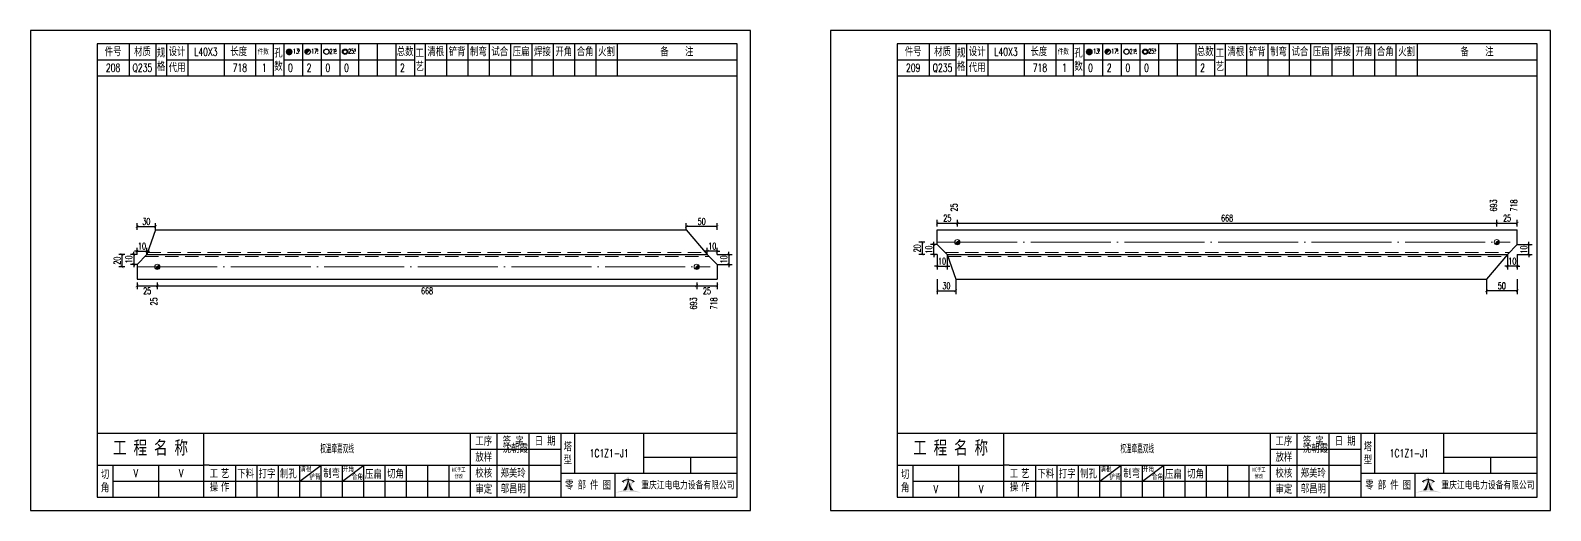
# Model space of a CAD drawing. Header units: millimetres. Extents: x -524 to 9570, y -2481 to 180.
# Drawn here: x 2100 to 2670, y -600 to -420 of the extents above; entities that cross this region are included whole.
import ezdxf
from ezdxf.enums import TextEntityAlignment as Align

# ---------------------------------------------------------------- set-up
doc = ezdxf.new("R2010")
doc.units = ezdxf.units.MM
doc.header["$LTSCALE"] = 20
doc.header["$PDMODE"] = 1
doc.linetypes.add('DASHDOT2X', pattern=[1.75, 1.5, -0.125, 0, -0.125])
doc.linetypes.add('HIDDEN', pattern=[0.375, 0.25, -0.125])
for name, color, linetype, lineweight in [('1', 7, 'Continuous', 25), ('11', 1, 'Continuous', 13), ('2', 1, 'HIDDEN', 13), ('5', 7, 'Continuous', 13), ('7', 3, 'DASHDOT2X', 13)]:
    doc.layers.add(name, color=color, linetype=linetype, lineweight=lineweight)
doc.styles.get("Standard").update_dxf_attribs({"font": 'simplex', "width": 0.7, "bigfont": 'gbhzfs.shx'})
doc.styles.add('SYMBOL_TXT', font='txt.shx', dxfattribs={"width": 0.6})
doc.styles.add('TITLE_TXT', font='simplex.shx', dxfattribs={"width": 0.75, "height": 2.5, "bigfont": 'gbhzfs.shx'})
doc.dimstyles.new('dimStyle4', dxfattribs={"dimtxt": 2.5, "dimasz": 1, "dimexe": 1.25, "dimexo": 0, "dimgap": 0.63, "dimtad": 2, "dimzin": 0, "dimdsep": 46, "dimtxsty": 'standard', "dimblk": 'ARCHTICK', "dimblk1": 'ARCHTICK', "dimblk2": 'ARCHTICK', "dimcen": 0.09, "dimadec": 0, "dimazin": 0, "dimtfac": 1, "dimtdec": 1, "dimtix": 1, "dimtmove": 2, "dimatfit": 3, "dimfxl": 0, "dimtolj": 1, "dimtzin": 0, "dimarcsym": 0})
doc.dimstyles.get("Standard").update_dxf_attribs({"dimtxt": 2.5, "dimasz": 1, "dimexe": 1.25, "dimexo": 0, "dimgap": 0.63, "dimtad": 1, "dimzin": 0, "dimdsep": 46, "dimtxsty": 'standard', "dimblk": 'ARCHTICK', "dimblk1": 'ARCHTICK', "dimblk2": 'ARCHTICK', "dimcen": 0.09, "dimadec": 0, "dimazin": 0, "dimtfac": 1, "dimtdec": 1, "dimtix": 1, "dimtmove": 2, "dimatfit": 3, "dimfxl": 0, "dimtolj": 1, "dimtzin": 0, "dimarcsym": 0})
pattern_1 = [(0, (-3, 0), (0, 0.0125), [])]

# ---------------------------------------------------------------- blocks, each defined once
blk = doc.blocks.new('M12_HOLE')
h = blk.add_hatch()
h.set_pattern_fill('LINE', scale=0.1, style=0)
h.set_pattern_definition(pattern_1)
h.paths.add_polyline_path([(-5, 0, 1), (-1, 0, 1)])
at = {"color": 7}
blk.add_circle((-3, 0), 2, dxfattribs=at)
at = {"color": 7, "attachment_point": 1, "style": 'SYMBOL_TXT'}
for s, insert, char_height, width in [('13\\f??|b0|i0|c0|p54;.', (-0.1170648347537053, 2.110404609075999), 3.5, 5.707453662650948), ('5', (3.739322910876695, 2.264550918150206), 1.8, 2.930899999712656)]:
    blk.add_mtext(s, dxfattribs=dict(at, insert=insert, char_height=char_height, width=width))
blk = doc.blocks.new('M16_HOLE')
h = blk.add_hatch()
h.set_pattern_fill('LINE', scale=0.1, style=0)
h.set_pattern_definition(pattern_1)
h.paths.add_polyline_path([(-1.585786437626905, 1.414213562373095, 0.668178637919299), (-5, 0, 0.198912367379658), (-4.414213562373095, -1.414213562373095)])
at = {"color": 7}
blk.add_circle((-3, 0), 2, dxfattribs=at)
at = {"color": 7, "attachment_point": 1, "style": 'SYMBOL_TXT'}
for s, insert, char_height, width in [('17.', (-0.443935574240129, 2.13042063441452), 3.5, 6.3164), ('5', (3.564570640825252, 2.25180437378188), 1.8, 1.822)]:
    blk.add_mtext(s, dxfattribs=dict(at, insert=insert, char_height=char_height, width=width))
blk = doc.blocks.new('M20_HOLE')
at = {"color": 7}
blk.add_circle((-3, 0), 2, dxfattribs=at)
at = {"color": 7, "attachment_point": 1, "style": 'SYMBOL_TXT'}
for s, insert, char_height, width in [('21.', (-0.6868754558352066, 2.009036737063269), 3.5, 6.0735), ('5', (3.321630759230175, 2.009036737063269), 1.8, 1.4576)]:
    blk.add_mtext(s, dxfattribs=dict(at, insert=insert, char_height=char_height, width=width))
blk = doc.blocks.new('M24_HOLE')
at = {"color": 7}
for radius in [2, 1.5]:
    blk.add_circle((-3, 0), radius, dxfattribs=at)
at = {"color": 7, "attachment_point": 1, "style": 'SYMBOL_TXT'}
for s, insert, char_height, width in [('25.', (-0.6868754558352066, 2.13042063441452), 3.5, 2.4294), ('5', (3.928980201610216, 2.25180437378188), 1.8, 1.9435)]:
    blk.add_mtext(s, dxfattribs=dict(at, insert=insert, char_height=char_height, width=width))
blk = doc.blocks.new('A$C1E394B87')
for p, q in [((270, 180), (0, 180)), ((0, 180), (0, 0)), ((270, 0), (270, 180)), ((0, 0), (270, 0))]:
    blk.add_line(p, q)
blk = doc.blocks.new('JgCard')
h = blk.add_hatch(color=256)
edge = h.paths.add_edge_path()
edge.add_arc((223.8016524729837, -21.84717885384339), 29.00860721842082, 79.81716678233735, 89.27812697573944)
edge.add_arc((224.5325955616654, -21.84717885384339), 29.00860721842082, 90.72187302426055, 100.1828332176626)
edge.add_arc((224.0279874541857, -3.830853464385541), 11.50536553551401, 89.30709440376557, 113.6959925615352, ccw=False)
edge.add_arc((224.3062605804644, -3.830853464385541), 11.50536553551401, 66.30400743846491, 90.69290559623443, ccw=False)
edge = h.paths.add_edge_path()
edge.add_arc((233.0302112674253, 13.18449056462987), 8.873034629199061, 191.5208225546964, 219.6965150385776)
edge.add_arc((215.3040367672247, 13.18449056462987), 8.873034629199061, 320.3034849614224, 348.4791774453036)
edge.add_arc((214.0326012329333, 11.43447699248611), 10.13453382683302, 338.1301204334909, 359.9154198731663)
edge.add_arc((234.3016468017167, 11.43447699248611), 10.13453382683302, 180.0845801266699, 201.8698795665091)
edge.add_line((225.937925765641, 10.90576856469295), (225.6552856147136, 10.35609493506945))
edge.add_arc((224.1679533083088, 7.853493107532699), 3.957321353349253, 91.41975307934291, 127.4827228769255)
edge.add_arc((215.3040367672247, 13.18449056462987), 8.873034629199061, 351.0860103832611, 357.2867084751834)
edge.add_line((222.396322269009, 10.90576856469295), (222.6789624199364, 10.35609493506945))
edge.add_line((222.6789624199364, 10.35609493506945), (221.7697188924139, 10.86032854938844))
edge.add_line((225.6552856147136, 10.35609493506945), (226.5654915637542, 10.86086227359522))
edge.add_arc((224.2330238305049, 7.883670059543192), 3.536460377387214, 93.80567765797379, 121.2894356209631)
edge.add_arc((224.1012242041452, 7.883670059543192), 3.536460377387214, 58.7105643790368, 86.1943223420262)
edge.add_arc((224.1679533083088, 7.853493107532699), 3.957321353349253, 52.53023982105776, 88.60436076552203)
edge.add_arc((233.0302112674253, 13.18449056462987), 8.873034629199061, 182.7132915248167, 188.9137221835162)
edge.add_line((224.1671240173246, 11.44943760304955), (224.1671240173246, 11.41951638194644))
blk.add_hatch(color=256).paths.add_polyline_path([(224.1671240173246, 11.41951638190653, 0.09534363958971465), (224.8964730213393, 7.65936347788454, -0.02857973389665951), (226.2029576453306, 7.517096850535836, -0.1235627947319866), (224.3359488967444, 11.41233217421416, -0.1204986991669159), (225.937925765641, 10.90576856469295), (225.6552856147136, 10.35609493506945), (226.5654915637542, 10.86086227359522, 0.5402417223769541), (226.575360567148, 10.99431825130466, 0.158715983985349), (224.2643381876442, 11.80964050730302, -0.02706108524003999), (224.1671240173246, 12.76445731824299, -0.02706225299216489), (224.0699034296731, 11.80959959181416, 0.1586661026302013), (221.7598355252794, 10.99377351487396, 0.5401762534625951), (221.7697205382283, 10.86032763670437, -5.881062471050359e-06), (221.7697188924139, 10.86032854938844), (222.6789624199364, 10.35609493506945), (222.396322269009, 10.90576856469295, -0.1204986991669226), (223.9982991379056, 11.41233217421416, -0.1235627947319868), (222.1312903893195, 7.517096850535836, -0.0285797338966575), (223.4377750133108, 7.65936347788454, 0.09534363958971454)])
for p, q in [((265, 175), (25, 175)), ((25, 175), (25, 5)), ((37, 175), (37, 163)), ((47, 175), (47, 163)), ((51, 175), (51, 163)), ((59, 175), (59, 163)), ((72.61005959575064, 175), (72.61005959575061, 163)), ((84.43573710762382, 175), (84.43573710762382, 163)), ((91, 175), (91, 163)), ((95, 175), (95, 163)), ((102, 175), (102, 163)), ((109, 175), (109, 163)), ((116, 175), (116, 163)), ((123, 175), (123, 163)), ((130, 175), (130, 163)), ((137, 175), (137, 163)), ((144, 175), (144, 163)), ((148, 175), (148, 163)), ((156, 175), (156, 163)), ((164, 175), (164, 163)), ((172, 175), (172, 163)), ((180, 175), (180, 163)), ((188, 175), (188, 163)), ((196, 175), (196, 163)), ((204, 175), (204, 163)), ((212, 175), (212, 163)), ((220, 175), (220, 163)), ((265, 5), (265, 175)), ((25, 169), (47, 169)), ((51, 168.9999999999999), (91, 168.9999999999999)), ((95, 168.9999999999999), (144, 168.9999999999999)), ((148, 169), (265, 169)), ((25, 163), (265, 163)), ((25, 29), (265, 29)), ((65, 17), (65, 29)), ((165, 5), (165, 29)), ((175, 5), (175, 29)), ((187, 5), (187, 29)), ((199, 5), (199, 29)), ((204, 29), (204, 14)), ((230, 14), (230, 29)), ((165, 23), (199, 23)), ((230, 20), (265, 20)), ((247.5, 20), (247.5, 14)), ((25, 17), (65, 17)), ((31, 5), (31, 17)), ((48, 17), (48, 5)), ((65, 5), (65, 17)), ((67, 17), (65, 17)), ((67, 17), (165, 17)), ((77, 5), (77, 17)), ((85, 5), (85, 17)), ((93, 5), (93, 17)), ((101, 5), (101, 17)), ((101, 11), (109, 17)), ((109, 5), (109, 17)), ((117, 5), (117, 17)), ((117, 11), (125, 17)), ((125, 5), (125, 17)), ((133, 5), (133, 17)), ((141, 5), (141, 17)), ((149, 5), (149, 17)), ((157, 5), (157, 17)), ((165, 17), (199, 17)), ((199, 14), (265, 14)), ((219.0802760739607, 14), (219.0802760739607, 5)), ((31, 11), (65, 11)), ((65, 11), (165, 11)), ((165, 11), (199, 11)), ((25, 5), (265, 5))]:
    blk.add_line(p, q)
blk.add_lwpolyline([(96.0334779468642, 171.9855941999696, -1), (98.0334779468642, 171.9855941999696, -1)], format="xyb", close=True)
for p in [(65.8050297978753, 166), (145, 96)]:
    blk.add_point(p)
blk.add_blockref('A$C1E394B87', (0, 0))
at = {"xscale": 0.5, "yscale": 0.5, "zscale": 0.5}
for name, p in [('M12_HOLE', (98.5334779468642, 171.9855941999696)), ('M16_HOLE', (105.5, 171.9999999999999)), ('M20_HOLE', (112.5, 171.9999999999999)), ('M24_HOLE', (119.5, 171.9999999999999))]:
    blk.add_blockref(name, p, dxfattribs=at)
at = {"attachment_point": 5, "style": 'TITLE_TXT'}
for s, insert, char_height, width in [('{\\fSimHei|b0|i0|c134|p2;件号}', (31, 172), 3, 15), ('{\\fSimHei|b0|i0|c134|p2;材质}', (42, 172), 3, 8), ('{\\fSimHei|b0|i0|c134|p2;规格}', (49, 169), 3, 4), ('{\\fSimHei|b0|i0|c134|p2;设计}', (55, 171.9999999999999), 3, 8.000000000000014), ('{\\fSimHei|b0|i0|c134|p2;长度}', (78.11684221050325, 172.0531705390044), 3, 8), ('{\\fSimHei|b0|i0|c134|p2;件数}', (87.3041250533895, 171.9999999999999), 2, 8.8244), ('{\\fSimHei|b0|i0|c134|p2;孔数}', (93, 169), 3, 4), ('{\\fSimHei|b0|i0|c134|p2;总数}', (140.5, 171.9999999999999), 3, 7), ('{\\fSimHei|b0|i0|c134|p2;工\\P艺}', (146, 169), 3, 4), ('{\\fSimHei|b0|i0|c134|p2;清根}', (152, 172), 3, 8), ('{\\fSimHei|b0|i0|c134|p2;铲背}', (160, 172), 3, 8), ('{\\fSimHei|b0|i0|c134|p2;制弯}', (168, 172), 3, 8.000000000000028), ('{\\fSimHei|b0|i0|c134|p2;试合}', (176, 172), 3, 8), ('{\\fSimHei|b0|i0|c134|p2;压扁}', (184, 172), 3, 8), ('{\\fSimHei|b0|i0|c134|p2;焊接}', (192, 172), 3, 8), ('{\\fSimHei|b0|i0|c134|p2;开角}', (200, 172), 3, 8.000000000000057), ('{\\fSimHei|b0|i0|c134|p2;合角}', (208, 172), 3, 8), ('{\\fSimHei|b0|i0|c134|p2;火割}', (216, 172), 3, 8), ('{\\fSimHei|b0|i0|c134|p2;备    注}', (242.3967818627186, 171.9765054582008), 3, 22), ('{\\fSimHei|b0|i0|c134|p2;代用}', (55, 166), 3, 8), ('{\\fSimHei|b0|i0|c134|p2;工 程 名 称}', (45.04268864723963, 23.33842704880232), 5, 47.33333333333334), ('{\\fSimHei|b0|i0|c134|p2;工序}', (170, 26), 3, 10), ('{\\fSimHei|b0|i0|c134|p2;签 字}', (181, 26), 3, 12), ('{\\fSimHei|b0|i0|c134|p2;^I沈朝霞}', (181.0520504248258, 23.27747906449889), 3, 12), ('{\\fSimHei|b0|i0|c134|p2;日 期}', (193, 26), 3, 12), ('{\\fSimHei|b0|i0|c134|p2;塔\\P型}', (201.5, 21.5), 3, 5.000000000000028), ('{\\fSimHei|b0|i0|c134|p2;放样}', (170, 20), 3, 10), ('{\\fSimHei|b0|i0|c134|p2;切\\P角}', (28, 11), 3, 6.000000000000004), ('{\\fSimHei|b0|i0|c134|p2;工\\P操}', (68.78408056366106, 11.29930144135182), 3, 6.000000000000004), ('{\\fSimHei|b0|i0|c134|p2;艺\\P作}', (73.01340619218274, 11.29930144135182), 3, 6.000000000000004), ('{\\fSimHei|b0|i0|c134|p2;下料}', (80.74376492044746, 13.75191016783555), 3, 8), ('{\\fSimHei|b0|i0|c134|p2;打字}', (88.74376492044746, 13.75191016783555), 3, 8), ('{\\fSimHei|b0|i0|c134|p2;制孔}', (96.74376492044746, 13.75191016783555), 3, 8.000000000000028), ('{\\fSimHei|b0|i0|c134|p2;清根}', (103.3080888185272, 15.56254542211099), 2, 8), ('{\\fSimHei|b0|i0|c134|p2;铲背}', (106.6982872637203, 12.58010217278223), 2, 8), ('{\\fSimHei|b0|i0|c134|p2;制弯}', (112.9524832210667, 13.86807755023182), 3, 8.000000000000028), ('{\\fSimHei|b0|i0|c134|p2;开角}', (119.2123351337376, 15.54156681030855), 2, 8.000000000000057), ('{\\fSimHei|b0|i0|c134|p2;合角}', (122.601153766583, 12.67610618408509), 2, 8), ('{\\fSimHei|b0|i0|c134|p2;压扁}', (128.5896913500159, 13.56672241423536), 3, 8), ('{\\fSimHei|b0|i0|c134|p2;切角}', (136.8970089545677, 13.6938446517654), 3, 8), ('{\\fSimHei|b0|i0|c134|p2;NC手工修改}', (160.6311373906198, 14.05820252967675), 1.5, 6.204069777279955), ('{\\fSimHei|b0|i0|c134|p2;校核}', (170, 14), 3, 10.00000000000003), ('{\\fSimHei|b0|i0|c134|p2;郑美玲}', (181, 14), 3, 12), ('{\\fSimHei|b0|i0|c134|p2;零 部 件 图}', (209.0827348158753, 9.5), 3, 30.76131175444226), ('{\\fSimHei|b0|i0|c134|p2;重庆江电电力设备有限公司}', (246.5086378857131, 9.475432444103376), 2.772000000000001, 63.29400000000002), ('{\\fSimHei|b0|i0|c134|p2;审定}', (170, 8), 3, 10), ('{\\fSimHei|b0|i0|c134|p2;邬昌明}', (181.0428184060297, 8.12303372435349), 3, 12)]:
    blk.add_mtext(s, dxfattribs=dict(at, insert=insert, char_height=char_height, width=width))
blk = doc.blocks.new('M16')
for p, q in [((-0.7071067811865476, -0.7071067811865476), (0.7071067811865475, 0.7071067811865475)), ((-0.4, 4.898425415289509e-17), (0.4, 0)), ((2.449212707644755e-17, 0.4), (0, -0.4))]:
    blk.add_line(p, q)
blk.add_circle((0, 0), 1)
for centre, radius, end in [((0, 0), 0.8, 45.00000000000001), ((0, 0), 0.6, 45.00000000000001), ((0, 0), 0.4, 45.00000000000001), ((-5.551115123125783e-17, -5.551115123125783e-17), 0.2, 45)]:
    blk.add_arc(centre, radius, 225, end)
blk = doc.blocks.new('_ArchTick')
at = {"color": 0, "linetype": 'ByBlock', "const_width": 0.15}
blk.add_lwpolyline([(-0.5, -0.5), (0.5, 0.5)], dxfattribs=at)
blk = doc.blocks.new('*D435')
at = {"layer": '11', "color": 0, "lineweight": -2}
for p, q in [((2140, -514.5), (2140, -517)), ((2140, -515.75), (2147.570612296791, -515.75)), ((2147.570612296791, -514.5), (2147.570612296791, -517))]:
    blk.add_line(p, q, dxfattribs=at)
at = {"layer": 'Defpoints', "color": 0}
for p in [(2140, -514.5), (2147.570612296791, -514.5), (2147.570612296791, -515.75)]:
    blk.add_point(p, dxfattribs=at)
at = {"layer": '11', "color": 0, "lineweight": -2, "rotation": 180}
blk.add_blockref('_ArchTick', (2140, -515.75), dxfattribs=at)
at = {"layer": '11', "color": 0, "lineweight": -2}
blk.add_blockref('_ArchTick', (2147.570612296791, -515.75), dxfattribs=at)
at = {"layer": '11', "color": 0, "insert": (2143.785306148396, -517.63), "char_height": 2.5, "attachment_point": 5}
blk.add_mtext('\\A1;25', dxfattribs=at)
blk = doc.blocks.new('*D436')
at = {"layer": '11', "color": 0, "lineweight": -2}
for p, q in [((2147.570612296791, -514.5), (2147.570612296791, -517)), ((2147.570612296791, -515.75), (2349.857372867031, -515.75)), ((2349.857372867031, -514.5), (2349.857372867031, -517))]:
    blk.add_line(p, q, dxfattribs=at)
at = {"layer": 'Defpoints', "color": 0}
for p in [(2147.570612296791, -514.5), (2349.857372867031, -514.5), (2349.857372867031, -515.75)]:
    blk.add_point(p, dxfattribs=at)
at = {"layer": '11', "color": 0, "lineweight": -2, "rotation": 180}
blk.add_blockref('_ArchTick', (2147.570612296791, -515.75), dxfattribs=at)
at = {"layer": '11', "color": 0, "lineweight": -2}
blk.add_blockref('_ArchTick', (2349.857372867031, -515.75), dxfattribs=at)
at = {"layer": '11', "color": 0, "insert": (2248.713992581911, -517.63), "char_height": 2.5, "attachment_point": 5}
blk.add_mtext('\\A1;668', dxfattribs=at)
blk = doc.blocks.new('*D437')
at = {"layer": '11', "color": 0, "lineweight": -2}
for p, q in [((2349.857372867031, -514.5), (2349.857372867031, -517)), ((2349.857372867031, -515.75), (2357.5, -515.75)), ((2357.5, -514.5), (2357.5, -517))]:
    blk.add_line(p, q, dxfattribs=at)
at = {"layer": 'Defpoints', "color": 0}
for p in [(2349.857372867031, -514.5), (2357.5, -514.5), (2357.5, -515.75)]:
    blk.add_point(p, dxfattribs=at)
at = {"layer": '11', "color": 0, "lineweight": -2, "rotation": 180}
blk.add_blockref('_ArchTick', (2349.857372867031, -515.75), dxfattribs=at)
at = {"layer": '11', "color": 0, "lineweight": -2}
blk.add_blockref('_ArchTick', (2357.5, -515.75), dxfattribs=at)
at = {"layer": '11', "color": 0, "insert": (2353.678686433515, -517.63), "char_height": 2.5, "attachment_point": 5}
blk.add_mtext('\\A1;25', dxfattribs=at)
blk = doc.blocks.new('*D439')
at = {"layer": '11', "color": 0, "lineweight": -2}
for p, q in [((2140, -504), (2140, -501.5)), ((2143.700000000001, -504), (2143.700000000001, -501.5)), ((2140, -502.75), (2139, -502.75)), ((2140, -502.75), (2143.700000000001, -502.75)), ((2143.700000000001, -502.75), (2144.700000000001, -502.75))]:
    blk.add_line(p, q, dxfattribs=at)
at = {"layer": 'Defpoints', "color": 0}
for p in [(2140, -504), (2143.700000000001, -502.75), (2143.700000000001, -504)]:
    blk.add_point(p, dxfattribs=at)
at = {"layer": '11', "color": 0, "lineweight": -2}
blk.add_blockref('_ArchTick', (2140, -502.75), dxfattribs=at)
at = {"layer": '11', "color": 0, "lineweight": -2, "rotation": 180}
blk.add_blockref('_ArchTick', (2143.700000000001, -502.75), dxfattribs=at)
at = {"layer": '11', "color": 0, "insert": (2141.85, -500.87), "char_height": 2.5, "attachment_point": 5}
blk.add_mtext('\\A1;10', dxfattribs=at)
blk = doc.blocks.new('*D440')
at = {"layer": '11', "color": 0, "lineweight": -2}
for p, q in [((2140, -504), (2137.5, -504)), ((2138.75, -504), (2138.75, -503)), ((2138.75, -504), (2138.75, -507.7)), ((2140, -507.7), (2137.5, -507.7)), ((2138.75, -507.7), (2138.75, -508.7))]:
    blk.add_line(p, q, dxfattribs=at)
at = {"layer": 'Defpoints', "color": 0}
for p in [(2140, -504), (2138.75, -507.7), (2140, -507.7)]:
    blk.add_point(p, dxfattribs=at)
at = {"layer": '11', "color": 0, "lineweight": -2}
for p, rotation in [((2138.75, -504), 270), ((2138.75, -507.7), 90)]:
    blk.add_blockref('_ArchTick', p, dxfattribs=dict(at, rotation=rotation))
at = {"layer": '11', "color": 0, "insert": (2136.87, -505.8499999999997), "char_height": 2.5, "attachment_point": 5, "rotation": 90}
blk.add_mtext('\\A1;10', dxfattribs=at)
blk = doc.blocks.new('*D441')
at = {"layer": '11', "color": 0, "lineweight": -2}
for p, q in [((2345.9375, -494.75), (2345.9375, -492.25)), ((2357.5, -493.5), (2345.9375, -493.5)), ((2357.5, -494.75), (2357.5, -492.25))]:
    blk.add_line(p, q, dxfattribs=at)
at = {"layer": 'Defpoints', "color": 0}
for p in [(2345.9375, -493.5), (2345.9375, -494.75), (2357.5, -494.75)]:
    blk.add_point(p, dxfattribs=at)
at = {"layer": '11', "color": 0, "lineweight": -2, "rotation": 180}
blk.add_blockref('_ArchTick', (2345.9375, -493.5), dxfattribs=at)
at = {"layer": '11', "color": 0, "lineweight": -2}
blk.add_blockref('_ArchTick', (2357.5, -493.5), dxfattribs=at)
at = {"layer": '11', "color": 0, "insert": (2351.71875, -491.62), "char_height": 2.5, "attachment_point": 5}
blk.add_mtext('\\A1;50', dxfattribs=at)
blk = doc.blocks.new('*D442')
at = {"layer": '11', "color": 0, "lineweight": -2}
for p, q in [((2353.799999999999, -504), (2353.799999999999, -501.5)), ((2357.5, -504), (2357.5, -501.5)), ((2353.799999999999, -502.75), (2352.799999999999, -502.75)), ((2357.5, -502.75), (2353.799999999999, -502.75)), ((2357.5, -502.75), (2358.5, -502.75))]:
    blk.add_line(p, q, dxfattribs=at)
at = {"layer": 'Defpoints', "color": 0}
for p in [(2353.799999999999, -502.75), (2353.799999999999, -504), (2357.5, -504)]:
    blk.add_point(p, dxfattribs=at)
at = {"layer": '11', "color": 0, "lineweight": -2}
blk.add_blockref('_ArchTick', (2353.799999999999, -502.75), dxfattribs=at)
at = {"layer": '11', "color": 0, "lineweight": -2, "rotation": 180}
blk.add_blockref('_ArchTick', (2357.5, -502.75), dxfattribs=at)
at = {"layer": '11', "color": 0, "insert": (2355.65, -500.87), "char_height": 2.5, "attachment_point": 5}
blk.add_mtext('\\A1;10', dxfattribs=at)
blk = doc.blocks.new('*D443')
at = {"layer": '11', "color": 0, "lineweight": -2}
for p, q in [((2357.5, -504), (2363.125, -504)), ((2361.875, -504), (2361.875, -503)), ((2361.875, -504), (2361.875, -507.7)), ((2357.5, -507.7), (2363.125, -507.7)), ((2361.875, -507.7), (2361.875, -508.7))]:
    blk.add_line(p, q, dxfattribs=at)
at = {"layer": 'Defpoints', "color": 0}
for p in [(2357.5, -504), (2357.5, -507.7), (2361.875, -507.7)]:
    blk.add_point(p, dxfattribs=at)
at = {"layer": '11', "color": 0, "lineweight": -2}
for p, rotation in [((2361.875, -504), 270), ((2361.875, -507.7), 90)]:
    blk.add_blockref('_ArchTick', p, dxfattribs=dict(at, rotation=rotation))
at = {"layer": '11', "color": 0, "insert": (2359.995, -505.8499999999996), "char_height": 2.5, "attachment_point": 5, "rotation": 90}
blk.add_mtext('\\A1;10', dxfattribs=at)
blk = doc.blocks.new('*D449')
at = {"layer": '11', "color": 0, "lineweight": -2}
for p, q in [((2440, -504), (2440, -509.625)), ((2443.700000000001, -504), (2443.700000000001, -509.625)), ((2440, -508.375), (2439, -508.375)), ((2440, -508.375), (2443.700000000001, -508.375)), ((2443.700000000001, -508.375), (2444.700000000001, -508.375))]:
    blk.add_line(p, q, dxfattribs=at)
at = {"layer": 'Defpoints', "color": 0}
for p in [(2440, -504), (2443.700000000001, -504), (2443.700000000001, -508.375)]:
    blk.add_point(p, dxfattribs=at)
at = {"layer": '11', "color": 0, "lineweight": -2}
blk.add_blockref('_ArchTick', (2440, -508.375), dxfattribs=at)
at = {"layer": '11', "color": 0, "lineweight": -2, "rotation": 180}
blk.add_blockref('_ArchTick', (2443.700000000001, -508.375), dxfattribs=at)
at = {"layer": '11', "color": 0, "insert": (2441.85, -506.495), "char_height": 2.5, "attachment_point": 5}
blk.add_mtext('\\A1;10', dxfattribs=at)
blk = doc.blocks.new('*D450')
at = {"layer": '11', "color": 0, "lineweight": -2}
for p, q in [((2440, -500.3), (2437.5, -500.3)), ((2438.75, -500.3), (2438.75, -499.3)), ((2438.75, -504), (2438.75, -500.3)), ((2440, -504), (2437.5, -504)), ((2438.75, -504), (2438.75, -505))]:
    blk.add_line(p, q, dxfattribs=at)
at = {"layer": 'Defpoints', "color": 0}
for p in [(2438.75, -500.3), (2440, -500.3), (2440, -504)]:
    blk.add_point(p, dxfattribs=at)
at = {"layer": '11', "color": 0, "lineweight": -2}
for p, rotation in [((2438.75, -500.3), 270), ((2438.75, -504), 90)]:
    blk.add_blockref('_ArchTick', p, dxfattribs=dict(at, rotation=rotation))
at = {"layer": '11', "color": 0, "insert": (2436.87, -502.1499999999996), "char_height": 2.5, "attachment_point": 5, "rotation": 90}
blk.add_mtext('\\A1;10', dxfattribs=at)
blk = doc.blocks.new('*D451')
at = {"layer": '11', "color": 0, "lineweight": -2}
for p, q in [((2645.9375, -513.25), (2645.9375, -518.875)), ((2657.5, -517.625), (2645.9375, -517.625)), ((2657.5, -513.25), (2657.5, -518.875))]:
    blk.add_line(p, q, dxfattribs=at)
at = {"layer": 'Defpoints', "color": 0}
for p in [(2645.9375, -513.25), (2645.9375, -517.625), (2657.5, -513.25)]:
    blk.add_point(p, dxfattribs=at)
at = {"layer": '11', "color": 0, "lineweight": -2, "rotation": 180}
blk.add_blockref('_ArchTick', (2645.9375, -517.625), dxfattribs=at)
at = {"layer": '11', "color": 0, "lineweight": -2}
blk.add_blockref('_ArchTick', (2657.5, -517.625), dxfattribs=at)
at = {"layer": '11', "color": 0, "insert": (2651.71875, -515.745), "char_height": 2.5, "attachment_point": 5}
blk.add_mtext('\\A1;50', dxfattribs=at)
blk = doc.blocks.new('*D452')
at = {"layer": '11', "color": 0, "lineweight": -2}
for p, q in [((2653.799999999999, -504), (2653.799999999999, -509.625)), ((2657.5, -504), (2657.5, -509.625)), ((2653.799999999999, -508.375), (2652.799999999999, -508.375)), ((2657.5, -508.375), (2653.799999999999, -508.375)), ((2657.5, -508.375), (2658.5, -508.375))]:
    blk.add_line(p, q, dxfattribs=at)
at = {"layer": 'Defpoints', "color": 0}
for p in [(2653.799999999999, -504), (2657.5, -504), (2653.799999999999, -508.375)]:
    blk.add_point(p, dxfattribs=at)
at = {"layer": '11', "color": 0, "lineweight": -2}
blk.add_blockref('_ArchTick', (2653.799999999999, -508.375), dxfattribs=at)
at = {"layer": '11', "color": 0, "lineweight": -2, "rotation": 180}
blk.add_blockref('_ArchTick', (2657.5, -508.375), dxfattribs=at)
at = {"layer": '11', "color": 0, "insert": (2655.65, -506.495), "char_height": 2.5, "attachment_point": 5}
blk.add_mtext('\\A1;10', dxfattribs=at)
blk = doc.blocks.new('*D453')
at = {"layer": '11', "color": 0, "lineweight": -2}
for p, q in [((2657.5, -500.3), (2663.125, -500.3)), ((2661.875, -500.3), (2661.875, -499.3)), ((2661.875, -504), (2661.875, -500.3)), ((2657.5, -504), (2663.125, -504)), ((2661.875, -504), (2661.875, -505))]:
    blk.add_line(p, q, dxfattribs=at)
at = {"layer": 'Defpoints', "color": 0}
for p in [(2657.5, -500.3), (2661.875, -500.3), (2657.5, -504)]:
    blk.add_point(p, dxfattribs=at)
at = {"layer": '11', "color": 0, "lineweight": -2}
for p, rotation in [((2661.875, -500.3), 270), ((2661.875, -504), 90)]:
    blk.add_blockref('_ArchTick', p, dxfattribs=dict(at, rotation=rotation))
at = {"layer": '11', "color": 0, "insert": (2659.995, -502.1499999999996), "char_height": 2.5, "attachment_point": 5, "rotation": 90}
blk.add_mtext('\\A1;10', dxfattribs=at)
blk = doc.blocks.new('*D454')
at = {"layer": '1', "color": 0, "lineweight": -2}
for p, q in [((2435.375, -499.375), (2433.125, -499.375)), ((2434.375, -499.375), (2434.375, -504)), ((2435.375, -504), (2433.125, -504))]:
    blk.add_line(p, q, dxfattribs=at)
at = {"layer": 'Defpoints', "color": 0}
for p in [(2435.375, -499.375), (2434.375, -504), (2435.375, -504)]:
    blk.add_point(p, dxfattribs=at)
at = {"layer": '1', "color": 0, "lineweight": -2}
for p, rotation in [((2434.375, -499.375), 90), ((2434.375, -504), 270)]:
    blk.add_blockref('_ArchTick', p, dxfattribs=dict(at, rotation=rotation))
at = {"layer": '1', "color": 0, "insert": (2432.495, -501.6874999999996), "char_height": 2.5, "attachment_point": 5, "rotation": 90}
blk.add_mtext('\\A1;20', dxfattribs=at)

msp = doc.modelspace()

# ---------------------------------------------------------------- linework, layer by layer
at = {"layer": '1'}
for p, q in [((2146.9375, -494.75), (2143.700000000001, -504)), ((2146.9375, -494.75), (2345.9375, -494.75)), ((2345.9375, -494.75), (2353.799999999999, -504)), ((2440, -500.3), (2440, -494.75)), ((2440, -494.75), (2657.5, -494.75)), ((2657.5, -500.3), (2657.5, -494.75)), ((2440, -500.3), (2443.700000000001, -504)), ((2657.5, -500.3), (2653.799999999999, -504)), ((2143.700000000001, -504), (2140, -507.7)), ((2143.700000000001, -504), (2353.799999999999, -504)), ((2353.799999999999, -504), (2357.5, -507.7)), ((2443.700000000001, -504), (2446.9375, -513.25)), ((2443.700000000001, -504), (2653.799999999999, -504)), ((2653.799999999999, -504), (2645.9375, -513.25)), ((2140, -507.7), (2140, -513.25)), ((2357.5, -507.7), (2357.5, -513.25)), ((2140, -513.25), (2357.5, -513.25)), ((2446.9375, -513.25), (2645.9375, -513.25))]:
    msp.add_line(p, q, dxfattribs=at)
at = {"layer": '2'}
for p, q in [((2143.00625, -504.69375), (2354.49375, -504.69375)), ((2143.942812499999, -503.30625), (2353.210312499999, -503.30625)), ((2443.00625, -503.30625), (2654.49375, -503.30625)), ((2443.942812499999, -504.69375), (2653.210312499999, -504.69375))]:
    msp.add_line(p, q, dxfattribs=at)
at = {"layer": '7'}
for p, q in [((2440, -499.375), (2654.857372867031, -499.375)), ((2140, -508.625), (2354.857372867031, -508.625))]:
    msp.add_line(p, q, dxfattribs=at)

# ---------------------------------------------------------------- block references
at = {"layer": '1'}
for p in [(2100, -600), (2400, -600)]:
    msp.add_blockref('JgCard', p, dxfattribs=at)
at = {"layer": '5'}
for p in [(2447.570612296791, -499.375), (2649.857372867031, -499.375), (2147.570612296791, -508.625), (2349.857372867031, -508.625)]:
    msp.add_blockref('M16', p, dxfattribs=at)

# ---------------------------------------------------------------- texts
at = {"layer": '1', "width": 0.7}
for s, p in [('L40X3', (2165.805029797875, -428)), ('L40X3', (2465.805029797875, -428)), ('208', (2131, -434)), ('Q235', (2142, -434)), ('718', (2178.522898351686, -434)), ('1', (2187.717868553811, -434)), ('0', (2197.5, -434)), ('2', (2204.5, -434)), ('0', (2211.5, -434)), ('0', (2218.5, -434)), ('2', (2239.5, -434)), ('209', (2431, -434)), ('Q235', (2442, -434)), ('718', (2478.522898351686, -434)), ('1', (2487.717868553811, -434)), ('0', (2497.5, -434)), ('2', (2504.5, -434)), ('0', (2511.5, -434)), ('0', (2518.5, -434)), ('2', (2539.5, -434)), ('权温牵嘉双线', (2215, -577)), ('权温牵嘉双线', (2515, -577)), ('1C1Z1-J1', (2317, -578.5)), ('1C1Z1-J1', (2617, -578.5)), ('V', (2139.5, -586)), ('V', (2156.5, -586)), ('V', (2439.5, -592)), ('V', (2456.5, -592))]:
    msp.add_text(s, height=3, dxfattribs=at).set_placement(p, align=Align.MIDDLE_CENTER)
for s, p in [('693', (2649.857372867031, -487.875)), ('718', (2657.5, -487.875)), ('25', (2447.570612296791, -487.875))]:
    msp.add_text(s, height=2.5, rotation=90, dxfattribs=at).set_placement(p)
for s, p in [('25', (2147.570612296791, -520.125)), ('693', (2349.857372867031, -520.125)), ('718', (2357.5, -520.125))]:
    msp.add_text(s, height=2.5, rotation=90, dxfattribs=at).set_placement(p, align=Align.RIGHT)

# ---------------------------------------------------------------- dimensions: what is measured, and where the dimension line sits
at = {"layer": '1'}
dim = msp.add_linear_dim(base=(2434.375, -504), p1=(2435.375, -499.375), p2=(2435.375, -504), angle=90, text='20', dimstyle='standard', override={"dimtxt": 2.5}, dxfattribs=at)
dim.commit()
dim.dimension.update_dxf_attribs({"geometry": '*D454', "text_midpoint": (2432.495, -501.6874999999996)})
msp.add_linear_dim(base=(2134.375, -504), p1=(2135.375, -508.625), p2=(2135.375, -504), angle=90, text='20', dimstyle='standard', override={"dimtxt": 2.5}, dxfattribs=at).render()
at = {"layer": '11'}
for base, p1, p2, text in [((2146.9375, -493.5), (2140, -494.75), (2146.9375, -494.75), '30'), ((2447.570612296791, -492.25), (2440, -493.5), (2447.570612296791, -493.5), '25'), ((2649.857372867031, -492.25), (2447.570612296791, -493.5), (2649.857372867031, -493.5), '668'), ((2657.5, -492.25), (2649.857372867031, -493.5), (2657.5, -493.5), '25'), ((2446.9375, -517.625), (2440, -513.25), (2446.9375, -513.25), '30')]:
    msp.add_linear_dim(base=base, p1=p1, p2=p2, text=text, dimstyle='standard', override={"dimtxt": 2.5}, dxfattribs=at).render()
for base, p1, p2, text, dimstyle, picture, middle in [((2345.9375, -493.5), (2357.5, -494.75), (2345.9375, -494.75), '50', 'standard', '*D441', (2351.71875, -491.62)), ((2143.700000000001, -502.75), (2140, -504), (2143.700000000001, -504), '10', 'standard', '*D439', (2141.85, -500.87)), ((2353.799999999999, -502.75), (2357.5, -504), (2353.799999999999, -504), '10', 'standard', '*D442', (2355.65, -500.87)), ((2443.700000000001, -508.375), (2440, -504), (2443.700000000001, -504), '10', 'standard', '*D449', (2441.85, -506.495)), ((2653.799999999999, -508.375), (2657.5, -504), (2653.799999999999, -504), '10', 'standard', '*D452', (2655.65, -506.495)), ((2147.570612296791, -515.75), (2140, -514.5), (2147.570612296791, -514.5), '25', 'dimStyle4', '*D435', (2143.785306148396, -517.63)), ((2349.857372867031, -515.75), (2147.570612296791, -514.5), (2349.857372867031, -514.5), '668', 'dimStyle4', '*D436', (2248.713992581911, -517.63)), ((2357.5, -515.75), (2349.857372867031, -514.5), (2357.5, -514.5), '25', 'dimStyle4', '*D437', (2353.678686433515, -517.63)), ((2645.9375, -517.625), (2657.5, -513.25), (2645.9375, -513.25), '50', 'standard', '*D451', (2651.71875, -515.745))]:
    dim = msp.add_linear_dim(base=base, p1=p1, p2=p2, text=text, dimstyle=dimstyle, override={"dimtxt": 2.5}, dxfattribs=at)
    dim.commit()
    dim.dimension.update_dxf_attribs({"geometry": picture, "text_midpoint": middle})
for base, p1, p2, picture, middle in [((2438.75, -500.3), (2440, -504), (2440, -500.3), '*D450', (2436.87, -502.1499999999996)), ((2661.875, -500.3), (2657.5, -504), (2657.5, -500.3), '*D453', (2659.995, -502.1499999999996)), ((2138.75, -507.7), (2140, -504), (2140, -507.7), '*D440', (2136.87, -505.8499999999997)), ((2361.875, -507.7), (2357.5, -504), (2357.5, -507.7), '*D443', (2359.995, -505.8499999999996))]:
    dim = msp.add_linear_dim(base=base, p1=p1, p2=p2, angle=90, text='10', dimstyle='standard', override={"dimtxt": 2.5}, dxfattribs=at)
    dim.commit()
    dim.dimension.update_dxf_attribs({"geometry": picture, "text_midpoint": middle})

doc.saveas('drawing.dxf')
